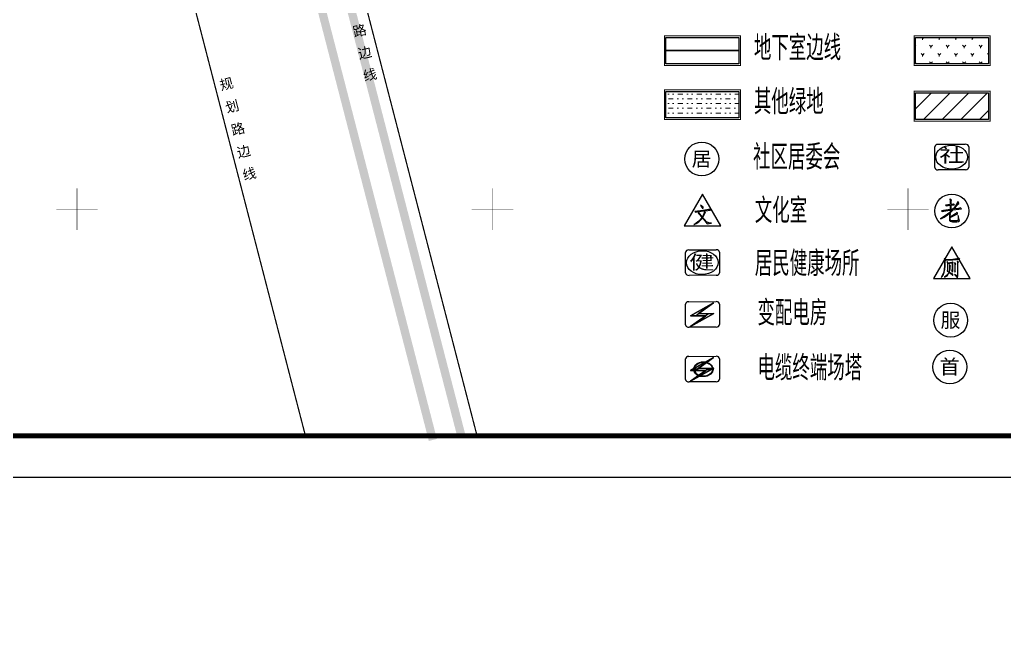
# Model space of a CAD drawing. Extents: x -83084 to 31773731, y -158416 to 241421036.
# Drawn here: x 32143.1 to 32261.6, y 240999.9 to 241072.8 of the extents above; entities that cross this region are included whole.
import ezdxf
from ezdxf.enums import TextEntityAlignment as Align
from ezdxf.xclip import XClip

# ---------------------------------------------------------------- set-up
doc = ezdxf.new("R2010")
doc.units = 0
doc.header["$LTSCALE"] = 1000
doc.header["$MEASUREMENT"] = 0
doc.header["$XCLIPFRAME"] = 0
for name, pattern in [('10010', [0]), ('721120', [0]), ('DASH', [0.35, 0.25, -0.1])]:
    doc.linetypes.add(name, pattern=pattern)
for name, color, linetype, lineweight in [('110KV电缆', 6, 'DASH', 0), ('A-ANNO-TABS-TEXT', 7, 'Continuous', 15), ('G-ENVT-GREN-FACI', 71, 'Continuous', 9)]:
    doc.layers.add(name, color=color, linetype=linetype, lineweight=lineweight)
for name, color, linetype in [('G-UNDR-BORD', 5, 'DASH'), ('LANDSCAPE', 123, 'Continuous'), ('PUB_HATCH', 8, 'Continuous'), ('TITLIN1', 7, 'Continuous'), ('文字', 7, 'Continuous'), ('综合技术经济指标表', 7, 'Continuous'), ('规划道路边线', 165, 'Continuous'), ('设施点', 7, 'Continuous')]:
    doc.layers.add(name, color=color, linetype=linetype)
doc.layers.add('地形', color=7, linetype='Continuous', true_color=0x323232)
doc.styles.add('-黑体', font='simhei.ttf', dxfattribs={"width": 0.7})
doc.styles.add('DIM_3-1', font='tssdeng.shx', dxfattribs={"width": 0.7, "height": 3, "bigfont": 'hztxt.shx'})
doc.styles.add('HT', font='simhei.ttf')
doc.styles.add('JMHT', font='')
doc.styles.get('JMHT').set_extended_font_data('方正细等线简体')

# ---------------------------------------------------------------- blocks, each defined once
blk = doc.blocks.new('A$C50422B30')
at = {"color": 7}
for p, q in [((1.86, 2.8), (1.28, 2.73)), ((1.28, 2.73), (1.37, 2.64)), ((1.37, 2.64), (1.86, 2.73)), ((1.83, 3.47), (1.8, 3.47)), ((1.8, 3.47), (1.83, 3.26)), ((1.89, 3.41), (1.83, 3.47)), ((1.83, 3.26), (1.86, 3.16)), ((1.86, 3.16), (1.86, 3.16)), ((1.86, 3.16), (1.86, 2.8)), ((1.86, 2.73), (1.86, 2.28)), ((2.01, 3.32), (1.89, 3.41)), ((1.95, 3.16), (2.01, 3.32)), ((1.95, 2.8), (1.95, 3.16)), ((2.07, 2.83), (1.95, 2.8)), ((1.95, 2.73), (2.38, 2.77)), ((1.95, 2.7), (1.95, 2.73)), ((1.95, 2.25), (1.95, 2.7)), ((2.23, 2.86), (2.07, 2.83)), ((2.38, 2.77), (2.23, 2.86)), ((2.44, 2.58), (2.23, 2.34)), ((2.29, 2.28), (2.44, 2.43)), ((2.75, 3.04), (2.44, 2.58)), ((2.44, 2.43), (2.75, 2.83)), ((2.78, 3.19), (2.75, 3.04)), ((2.75, 2.83), (2.9, 2.95)), ((2.9, 2.98), (2.78, 3.19)), ((3.08, 2.4), (2.87, 2.34)), ((2.9, 2.95), (2.9, 2.98)), ((3.21, 2.28), (3.08, 2.4)), ((0.94, 1.27), (0.67, 1.11)), ((1.03, 2.09), (0.79, 2.06)), ((0.79, 2.06), (0.88, 1.97)), ((0.82, 1.14), (1.13, 1.3)), ((0.88, 1.97), (1.09, 2.03)), ((1.37, 1.54), (0.94, 1.27)), ((2.14, 2.25), (1.03, 2.09)), ((1.09, 2.03), (2.07, 2.18)), ((1.13, 1.3), (1.52, 1.57)), ((1.68, 1.79), (1.37, 1.54)), ((1.52, 1.57), (1.74, 1.72)), ((2.07, 2.18), (1.68, 1.79)), ((1.74, 1.72), (1.77, 1.6)), ((1.77, 1.6), (1.77, 1.14)), ((1.8, 1.79), (2.2, 2.18)), ((1.89, 1.69), (1.8, 1.79)), ((2.5, 1.69), (1.83, 1.3)), ((1.83, 1.6), (1.89, 1.66)), ((1.83, 1.3), (1.83, 1.6)), ((1.83, 1.27), (2.56, 1.6)), ((1.83, 0.96), (1.83, 1.27)), ((1.86, 2.28), (1.86, 2.25)), ((1.86, 2.25), (1.95, 2.25)), ((1.89, 1.66), (1.89, 1.69)), ((2.23, 2.34), (2.14, 2.25)), ((2.2, 2.18), (3.21, 2.28)), ((2.87, 2.34), (2.29, 2.28)), ((2.62, 1.79), (2.5, 1.69)), ((2.56, 1.6), (2.68, 1.64)), ((2.68, 1.88), (2.62, 1.79)), ((2.62, 1.79), (2.62, 1.79)), ((2.72, 1.69), (2.68, 1.88)), ((2.68, 1.64), (2.72, 1.69)), ((2.96, 0.84), (2.81, 1.48)), ((2.81, 1.48), (2.81, 1.11)), ((0.67, 1.11), (0.82, 1.14)), ((1.77, 1.14), (1.77, 0.9)), ((1.77, 0.9), (1.86, 0.81)), ((1.92, 0.87), (1.83, 0.96)), ((1.86, 0.81), (2.14, 0.75)), ((2.26, 0.84), (1.92, 0.87)), ((2.14, 0.75), (2.6, 0.75)), ((2.65, 0.84), (2.26, 0.84)), ((2.6, 0.75), (2.65, 0.75)), ((2.78, 0.9), (2.65, 0.84)), ((2.65, 0.75), (2.87, 0.78)), ((2.81, 1.11), (2.78, 0.9)), ((2.87, 0.78), (2.96, 0.84))]:
    blk.add_line(p, q, dxfattribs=at)
blk.add_circle((2.04, 2.04), 2.04)
blk = doc.blocks.new('A$C57C52FCF')
at = {"color": 7}
for p, q in [((1.49, 2.78), (1.49, 2.67)), ((1.61, 2.58), (1.49, 2.78)), ((3.31, 2.7), (3.19, 2.67)), ((3.46, 2.72), (3.31, 2.7)), ((3.61, 2.64), (3.46, 2.72)), ((1.52, 1.71), (1.46, 1.26)), ((1.49, 2.67), (1.52, 2.49)), ((1.52, 2.49), (1.52, 2.04)), ((1.52, 2.04), (1.52, 1.71)), ((1.55, 1.26), (1.61, 1.71)), ((2.63, 2.61), (1.61, 2.55)), ((1.61, 2.55), (1.61, 2.58)), ((1.61, 2.16), (1.61, 2.55)), ((1.61, 2.55), (1.67, 2.49)), ((1.61, 1.71), (1.61, 2.16)), ((1.61, 1.71), (1.61, 1.71)), ((1.67, 2.49), (2.63, 2.55)), ((1.88, 2.31), (1.88, 2.31)), ((1.97, 2.16), (1.88, 2.31)), ((1.88, 2.31), (1.88, 2.19)), ((1.88, 2.19), (1.91, 2.1)), ((1.91, 2.1), (1.91, 1.65)), ((1.91, 1.65), (1.91, 1.2)), ((2.51, 2.19), (1.97, 2.1)), ((1.97, 2.1), (1.97, 2.16)), ((1.97, 2.04), (2.53, 2.13)), ((1.97, 1.08), (1.97, 2.04)), ((2.15, 1.92), (2.18, 1.83)), ((2.33, 1.74), (2.15, 1.92)), ((2.18, 1.83), (2.18, 1.38)), ((2.18, 1.38), (2.18, 1.29)), ((2.27, 1.65), (2.33, 1.74)), ((2.27, 1.29), (2.27, 1.65)), ((2.59, 2.28), (2.51, 2.19)), ((2.53, 2.13), (2.53, 1.68)), ((2.53, 1.68), (2.53, 1.23)), ((2.71, 2.19), (2.59, 2.28)), ((3.19, 2.67), (2.63, 2.61)), ((2.63, 2.55), (3.61, 2.64)), ((2.63, 2.1), (2.71, 2.19)), ((2.63, 1.08), (2.63, 2.1)), ((2.89, 2.16), (2.89, 2.16)), ((3.04, 2.01), (2.89, 2.16)), ((2.89, 2.16), (2.92, 1.86)), ((2.92, 1.86), (2.92, 1.41)), ((2.92, 1.41), (2.92, 1.11)), ((2.98, 1.86), (3.04, 2.01)), ((2.98, 0.87), (2.98, 1.86)), ((3.19, 2.67), (3.19, 2.67)), ((3.22, 2.43), (3.28, 2.13)), ((3.4, 2.25), (3.22, 2.43)), ((3.28, 2.13), (3.28, 0.36)), ((3.34, 2.13), (3.4, 2.25)), ((3.34, 0.36), (3.34, 2.13)), ((1.25, 0.48), (1.04, 0.15)), ((1.04, 0.15), (1.07, 0.15)), ((1.07, 0.15), (1.13, 0.21)), ((1.13, 0.21), (1.31, 0.48)), ((1.4, 0.87), (1.25, 0.48)), ((1.31, 0.48), (1.46, 0.87)), ((1.46, 1.26), (1.4, 0.87)), ((1.46, 0.87), (1.55, 1.26)), ((1.7, 0.33), (1.52, 0.18)), ((1.52, 0.18), (1.61, 0.21)), ((1.61, 0.21), (1.85, 0.39)), ((1.94, 0.57), (1.7, 0.33)), ((1.7, 0.33), (1.7, 0.33)), ((1.91, 1.2), (1.85, 1.05)), ((1.85, 1.05), (1.94, 0.9)), ((1.85, 0.39), (2.18, 0.9)), ((1.94, 0.9), (1.97, 1.08)), ((2.12, 0.9), (1.94, 0.57)), ((2.18, 1.29), (2.12, 0.9)), ((2.18, 0.9), (2.27, 1.29)), ((2.21, 0.84), (2.18, 0.81)), ((2.18, 0.81), (2.41, 0.63)), ((2.63, 0.6), (2.21, 0.84)), ((2.41, 0.63), (2.63, 0.42)), ((2.53, 1.23), (2.47, 1.08)), ((2.47, 1.08), (2.59, 0.87)), ((2.59, 0.87), (2.63, 1.08)), ((2.63, 0.42), (2.62, 0.42)), ((2.63, 0.42), (2.63, 0.6)), ((2.86, 0.57), (3.28, 0.09)), ((2.89, 0.57), (2.86, 0.57)), ((2.92, 1.11), (2.89, 1.02)), ((2.89, 1.02), (2.98, 0.87)), ((2.89, 0.57), (2.89, 0.57)), ((3.25, 0.33), (2.89, 0.57)), ((3.28, 0.36), (3.25, 0.33)), ((3.28, 0.09), (3.34, 0.36))]:
    blk.add_line(p, q, dxfattribs=at)
blk.add_lwpolyline([(0, 0), (4.99, 0), (2.5, 4.33)], close=True)
blk = doc.blocks.new('A$C47007E42')
at = {"color": 7}
for p, q in [((1.96, 2.46), (1.96, 2.46)), ((1.98, 2.46), (1.96, 2.46)), ((1.96, 2.46), (2.09, 2.27)), ((2.3, 2.22), (1.98, 2.46)), ((2.27, 1.82), (1.3, 1.72)), ((1.3, 1.72), (1.38, 1.64)), ((1.38, 1.64), (2.27, 1.77)), ((1.69, 1.51), (1.8, 1.4)), ((1.85, 1.51), (1.69, 1.51)), ((1.8, 1.4), (2.14, 1.01)), ((1.88, 1.43), (1.85, 1.51)), ((2.17, 1.06), (1.88, 1.43)), ((2.09, 2.27), (2.25, 2.01)), ((2.27, 1.22), (2.17, 1.06)), ((2.25, 2.01), (2.3, 2.22)), ((2.93, 1.93), (2.27, 1.82)), ((2.27, 1.77), (2.46, 1.8)), ((2.27, 1.06), (2.56, 1.66)), ((2.41, 1.53), (2.27, 1.22)), ((2.46, 1.8), (2.41, 1.53)), ((2.51, 1.8), (3.17, 1.88)), ((2.56, 1.66), (2.51, 1.8)), ((3.07, 1.95), (2.93, 1.93)), ((3.17, 1.88), (3.07, 1.95)), ((1.43, 0.29), (1.17, 0.14)), ((1.17, 0.14), (1.22, 0.14)), ((1.22, 0.14), (1.46, 0.27)), ((1.75, 0.53), (1.43, 0.29)), ((1.46, 0.27), (1.77, 0.48)), ((2.06, 0.87), (1.75, 0.53)), ((1.77, 0.48), (2.12, 0.82)), ((2.14, 1.01), (2.06, 0.87)), ((2.12, 0.82), (2.11, 0.82)), ((2.12, 0.82), (2.19, 0.93)), ((2.19, 0.93), (2.78, 0.24)), ((2.22, 0.98), (2.27, 1.06)), ((2.43, 0.74), (2.22, 0.98)), ((2.7, 0.48), (2.43, 0.74)), ((2.96, 0.35), (2.7, 0.48)), ((2.78, 0.24), (3.28, 0.29)), ((3.17, 0.32), (2.96, 0.35)), ((3.28, 0.29), (3.17, 0.32))]:
    blk.add_line(p, q, dxfattribs=at)
blk.add_lwpolyline([(0, 0), (4.4, 0), (2.2, 3.81)], close=True)
blk = doc.blocks.new('2018101318123984')
at = {"layer": '文字'}
blk.add_circle((0, 0), 3.5, dxfattribs=at)
at = {"layer": '文字', "style": '-黑体'}
blk.add_attdef('厕', (-2.09, -1.47), '', height=3, dxfattribs=at)
blk = doc.blocks.new('A$C337909D4')
for p, q in [((0, 0.58), (0, 5.21)), ((0.77, 5.79), (6.91, 5.79)), ((7.68, 5.21), (7.68, 0.58)), ((6.91, 0), (0.77, 0))]:
    blk.add_line(p, q)
for centre, major_axis, start_param, end_param in [((0.77, 5.21), (-0.768, 0), -1.570796, 0), ((3.78, 2.88), (3.58, 0), 3.141593, 9.424778), ((6.91, 5.21), (0.768, 0), 0, 1.570796), ((0.77, 0.58), (-0.768, 0), 0, 1.570796), ((6.91, 0.58), (0.768, 0), 4.712389, 6.283185)]:
    blk.add_ellipse(centre, major_axis=major_axis, ratio=0.754603, start_param=start_param, end_param=end_param)
at = {"style": 'HT', "width": 1.3252}
blk.add_text('健', height=3.15, dxfattribs=at).set_placement((0.84, 1.38))
blk = doc.blocks.new('A$C5D7C777B')
for p, q in [((0.01, 0.31), (0, 2.77)), ((0.41, 3.08), (3.67, 3.1)), ((4.08, 2.79), (4.1, 0.33)), ((3.69, 0.02), (0.42, 0))]:
    blk.add_line(p, q)
for centre, major_axis, start_param, end_param in [((0.41, 2.77), (-0.408, -0.002), -1.570796, 0), ((2.02, 1.54), (1.91, 0.01), 3.141593, 9.424778), ((3.67, 2.79), (0.408, 0.002), 0, 1.570796), ((0.42, 0.31), (-0.408, -0.002), 0, 1.570796), ((3.69, 0.33), (0.408, 0.002), 4.712389, 6.283185)]:
    blk.add_ellipse(centre, major_axis=major_axis, ratio=0.754603, start_param=start_param, end_param=end_param)
at = {"style": 'HT', "width": 1.3252}
blk.add_text('社', height=1.68, rotation=0.3338, dxfattribs=at).set_placement((0.55, 0.93))
blk = doc.blocks.new('*U43')
at = {"layer": '设施点', "linetype": 'Continuous'}
for p, q in [((-4.99, 0.65), (-5.12, 0.56)), ((-5.12, 0.56), (-5.08, 0.65)), ((-5.06, 0.73), (-5.08, 0.65)), ((-4.52, 2.37), (-5.06, 0.73)), ((-4.88, 0.73), (-4.99, 0.65)), ((-4.29, 2.37), (-4.88, 0.73)), ((-4.5, 2.42), (-4.52, 2.37)), ((-4.46, 2.56), (-4.5, 2.42)), ((-4.45, 2.58), (-4.46, 2.56)), ((-3.38, 3.77), (-4.45, 2.58)), ((-4.27, 2.42), (-4.29, 2.37)), ((-4.22, 2.56), (-4.27, 2.42)), ((-4.2, 2.58), (-4.22, 2.56)), ((-3.11, 3.77), (-4.2, 2.58)), ((-3.28, 3.88), (-3.38, 3.77)), ((-3.18, 3.99), (-3.28, 3.88)), ((-3.02, 4.16), (-3.18, 3.99)), ((-3.01, 3.88), (-3.11, 3.77)), ((-1.9, 4.66), (-3.02, 4.16)), ((-2.9, 3.99), (-3.01, 3.88)), ((-2.53, 4.16), (-2.9, 3.99)), ((-1.43, 4.66), (-2.53, 4.16)), ((-1.58, 4.81), (-1.9, 4.66)), ((-1.54, 4.83), (-1.58, 4.81)), ((-1.45, 4.87), (-1.54, 4.83)), ((-1.08, 5.03), (-1.45, 4.87)), ((-1.13, 4.81), (-1.43, 4.66)), ((-0.5, 4.83), (-1.13, 4.81)), ((1.05, 5.04), (-1.08, 5.03)), ((0.82, 4.87), (-0.5, 4.83)), ((1.05, 5.03), (0.82, 4.87)), ((1.05, 5.03), (1.05, 5.04)), ((1.77, 4.81), (1.61, 4.66)), ((1.61, 4.66), (2.49, 4.16)), ((1.79, 4.83), (1.77, 4.81)), ((1.82, 4.81), (1.79, 4.83)), ((1.82, 4.81), (2.06, 4.66)), ((2.06, 4.66), (2.9, 4.16)), ((2.49, 4.16), (2.79, 3.99)), ((2.79, 3.99), (3, 3.88)), ((2.9, 4.16), (3.19, 3.99)), ((3, 3.88), (3.19, 3.77)), ((3.19, 3.99), (3.38, 3.88)), ((3.19, 3.77), (4.16, 2.58)), ((3.38, 3.88), (3.47, 3.77)), ((3.47, 3.77), (4.41, 2.58)), ((4.16, 2.58), (4.17, 2.56)), ((4.17, 2.56), (4.29, 2.42)), ((4.29, 2.42), (4.33, 2.37)), ((4.33, 2.37), (4.87, 0.73)), ((4.41, 2.58), (4.43, 2.56)), ((4.43, 2.56), (4.54, 2.42)), ((4.54, 2.42), (4.56, 2.37)), ((4.56, 2.37), (5.08, 0.73)), ((4.94, 0), (4.79, -0.75)), ((4.87, 0.73), (4.89, 0.65)), ((4.89, 0.65), (5.1, 0.65)), ((5.13, 0.4), (4.93, 0.25)), ((4.93, 0.25), (4.93, 0.2)), ((4.93, 0.2), (4.93, 0.13)), ((4.93, 0.13), (4.94, 0)), ((5.15, 0), (5, -0.75)), ((5.08, 0.73), (5.1, 0.65)), ((5.14, 0.25), (5.13, 0.4)), ((5.14, 0.25), (5.14, 0.2)), ((5.14, 0.2), (5.14, 0.13)), ((5.14, 0.13), (5.15, 0)), ((-5.09, -0.75), (-4.88, -0.75)), ((-5.09, -0.75), (-4.66, -1.86)), ((-4.88, -0.75), (-4.44, -1.86)), ((-4.66, -1.86), (-4.62, -1.97)), ((-4.62, -1.97), (-4.32, -2.77)), ((-4.44, -1.86), (-4.4, -1.97)), ((-4.4, -1.97), (-4.09, -2.77)), ((-4.32, -2.77), (-4.29, -2.85)), ((-4.29, -2.85), (-3.65, -3.45)), ((-4.09, -2.77), (-4, -2.85)), ((-4, -2.85), (-3.36, -3.45)), ((-3.65, -3.45), (-3.46, -3.64)), ((-3.46, -3.64), (-2.82, -4.25)), ((-3.36, -3.45), (-3.16, -3.64)), ((-3.16, -3.64), (-2.5, -4.25)), ((-2.66, -4.4), (-2.82, -4.25)), ((-2.5, -4.25), (-2.66, -4.4)), ((-1.77, -4.61), (-1.97, -4.75)), ((-1.97, -4.75), (-1.97, -4.75)), ((-1.97, -4.75), (-1.06, -4.93)), ((-0.93, -4.75), (-1.77, -4.61)), ((0, -5.15), (-1.06, -4.93)), ((-0.93, -4.75), (-0.93, -4.75)), ((-0.93, -4.75), (0.1, -4.93)), ((1.06, -4.93), (0, -5.15)), ((0.93, -4.75), (0.1, -4.93)), ((1.6, -4.61), (0.93, -4.75)), ((0.93, -4.75), (0.93, -4.75)), ((1.97, -4.75), (1.06, -4.93)), ((1.96, -4.53), (1.6, -4.61)), ((2.14, -4.4), (1.96, -4.53)), ((2.19, -4.61), (1.97, -4.75)), ((1.97, -4.75), (1.97, -4.75)), ((2.36, -4.25), (2.14, -4.4)), ((2.31, -4.53), (2.19, -4.61)), ((2.49, -4.4), (2.31, -4.53)), ((3.26, -3.64), (2.36, -4.25)), ((2.72, -4.25), (2.49, -4.4)), ((3.64, -3.64), (2.72, -4.25)), ((3.53, -3.45), (3.26, -3.64)), ((3.92, -2.85), (3.53, -3.45)), ((3.76, -3.45), (3.64, -3.64)), ((4.17, -2.85), (3.76, -3.45)), ((3.98, -2.77), (3.92, -2.85)), ((4.5, -1.97), (3.98, -2.77)), ((4.22, -2.77), (4.17, -2.85)), ((4.75, -1.97), (4.22, -2.77)), ((4.57, -1.86), (4.5, -1.97)), ((4.79, -0.75), (4.57, -1.86)), ((4.77, -1.86), (4.75, -1.97)), ((5, -0.75), (4.77, -1.86))]:
    blk.add_line(p, q, dxfattribs=at)
at = {"layer": '设施点', "linetype": 'Continuous', "extrusion": (0, 0, -1)}
for points in [[(5.08, 0.65), (4.99, 0.65), (5.12, 0.56)], [(5.06, 0.73), (4.88, 0.73), (4.99, 0.65)], [(4.52, 2.37), (4.29, 2.37), (4.88, 0.73)], [(4.5, 2.42), (4.27, 2.42), (4.29, 2.37)], [(4.46, 2.56), (4.22, 2.56), (4.27, 2.42)], [(4.45, 2.58), (4.2, 2.58), (4.22, 2.56)], [(3.38, 3.77), (3.11, 3.77), (4.2, 2.58)], [(3.28, 3.88), (3.01, 3.88), (3.11, 3.77)], [(3.18, 3.99), (2.9, 3.99), (3.01, 3.88)], [(3.02, 4.16), (2.53, 4.16), (2.9, 3.99)], [(1.9, 4.66), (1.43, 4.66), (2.53, 4.16)], [(1.58, 4.81), (1.13, 4.81), (1.43, 4.66)], [(1.54, 4.83), (0.5, 4.83), (1.13, 4.81)], [(1.45, 4.87), (-0.82, 4.87), (0.5, 4.83)], [(1.08, 5.03), (-1.05, 5.03), (-0.82, 4.87)], [(-1.61, 4.66), (-2.06, 4.66), (-2.9, 4.16)], [(-1.77, 4.81), (-1.82, 4.81), (-2.06, 4.66)], [(-2.49, 4.16), (-2.9, 4.16), (-3.19, 3.99)], [(-2.79, 3.99), (-3.19, 3.99), (-3.38, 3.88)], [(-3, 3.88), (-3.38, 3.88), (-3.47, 3.77)], [(-3.19, 3.77), (-3.47, 3.77), (-4.41, 2.58)], [(-4.16, 2.58), (-4.41, 2.58), (-4.43, 2.56)], [(-4.17, 2.56), (-4.43, 2.56), (-4.54, 2.42)], [(-4.29, 2.42), (-4.54, 2.42), (-4.56, 2.37)], [(-4.33, 2.37), (-4.56, 2.37), (-5.08, 0.73)], [(-4.87, 0.73), (-5.08, 0.73), (-5.1, 0.65)], [(-4.93, 0.25), (-5.14, 0.25), (-5.14, 0.2)], [(-4.93, 0.2), (-5.14, 0.2), (-5.14, 0.13)], [(-4.93, 0.13), (-5.14, 0.13), (-5.15, 0)], [(-4.94, 0), (-5.15, 0), (-5, -0.75)], [(5.09, -0.75), (4.88, -0.75), (4.44, -1.86)], [(4.66, -1.86), (4.44, -1.86), (4.4, -1.97)], [(4.62, -1.97), (4.4, -1.97), (4.09, -2.77)], [(4.32, -2.77), (4.09, -2.77), (4, -2.85)], [(4.29, -2.85), (4, -2.85), (3.36, -3.45)], [(3.65, -3.45), (3.36, -3.45), (3.16, -3.64)], [(3.46, -3.64), (3.16, -3.64), (2.5, -4.25)], [(2.82, -4.25), (2.5, -4.25), (2.66, -4.4)], [(1.97, -4.75), (0.93, -4.75), (0.93, -4.75)], [(1.97, -4.75), (0.93, -4.75), (-0.1, -4.93)], [(1.06, -4.93), (-1.06, -4.93), (0, -5.15)], [(-0.93, -4.75), (-1.97, -4.75), (-1.97, -4.75)], [(-0.93, -4.75), (-1.97, -4.75), (-1.06, -4.93)], [(-1.6, -4.61), (-2.19, -4.61), (-1.97, -4.75)], [(-1.96, -4.53), (-2.31, -4.53), (-2.19, -4.61)], [(-2.14, -4.4), (-2.49, -4.4), (-2.31, -4.53)], [(-2.36, -4.25), (-2.72, -4.25), (-2.49, -4.4)], [(-3.26, -3.64), (-3.64, -3.64), (-2.72, -4.25)], [(-3.53, -3.45), (-3.76, -3.45), (-3.64, -3.64)], [(-3.92, -2.85), (-4.17, -2.85), (-3.76, -3.45)], [(-3.98, -2.77), (-4.22, -2.77), (-4.17, -2.85)], [(-4.5, -1.97), (-4.75, -1.97), (-4.22, -2.77)], [(-4.57, -1.86), (-4.77, -1.86), (-4.75, -1.97)], [(-4.79, -0.75), (-5, -0.75), (-4.77, -1.86)]]:
    blk.add_solid(points, dxfattribs=at)
at = {"layer": '设施点', "linetype": 'Continuous'}
for points in [[(-5.06, 0.73), (-5.08, 0.65), (-4.99, 0.65)], [(-4.52, 2.37), (-5.06, 0.73), (-4.88, 0.73)], [(-4.5, 2.42), (-4.52, 2.37), (-4.29, 2.37)], [(-4.46, 2.56), (-4.5, 2.42), (-4.27, 2.42)], [(-4.45, 2.58), (-4.46, 2.56), (-4.22, 2.56)], [(-3.38, 3.77), (-4.45, 2.58), (-4.2, 2.58)], [(-3.28, 3.88), (-3.38, 3.77), (-3.11, 3.77)], [(-3.18, 3.99), (-3.28, 3.88), (-3.01, 3.88)], [(-3.02, 4.16), (-3.18, 3.99), (-2.9, 3.99)], [(-1.9, 4.66), (-3.02, 4.16), (-2.53, 4.16)], [(-1.58, 4.81), (-1.9, 4.66), (-1.43, 4.66)], [(-1.54, 4.83), (-1.58, 4.81), (-1.13, 4.81)], [(-1.45, 4.87), (-1.54, 4.83), (-0.5, 4.83)], [(-1.08, 5.03), (-1.45, 4.87), (0.82, 4.87)], [(1.05, 5.04), (-1.08, 5.03), (1.05, 5.03)], [(1.77, 4.81), (1.61, 4.66), (2.06, 4.66)], [(1.61, 4.66), (2.49, 4.16), (2.9, 4.16)], [(1.79, 4.83), (1.77, 4.81), (1.82, 4.81)], [(2.49, 4.16), (2.79, 3.99), (3.19, 3.99)], [(2.79, 3.99), (3, 3.88), (3.38, 3.88)], [(3, 3.88), (3.19, 3.77), (3.47, 3.77)], [(3.19, 3.77), (4.16, 2.58), (4.41, 2.58)], [(4.16, 2.58), (4.17, 2.56), (4.43, 2.56)], [(4.17, 2.56), (4.29, 2.42), (4.54, 2.42)], [(4.29, 2.42), (4.33, 2.37), (4.56, 2.37)], [(4.33, 2.37), (4.87, 0.73), (5.08, 0.73)], [(4.94, 0), (4.79, -0.75), (5, -0.75)], [(4.87, 0.73), (4.89, 0.65), (5.1, 0.65)], [(4.89, 0.65), (4.89, 0.65), (5.1, 0.65)], [(5.13, 0.4), (4.93, 0.25), (5.14, 0.25)], [(4.93, 0.25), (4.93, 0.2), (5.14, 0.2)], [(4.93, 0.2), (4.93, 0.13), (5.14, 0.13)], [(4.93, 0.13), (4.94, 0), (5.15, 0)], [(-5.09, -0.75), (-5.09, -0.75), (-4.88, -0.75)], [(-5.09, -0.75), (-4.66, -1.86), (-4.44, -1.86)], [(-4.66, -1.86), (-4.62, -1.97), (-4.4, -1.97)], [(-4.62, -1.97), (-4.32, -2.77), (-4.09, -2.77)], [(-4.32, -2.77), (-4.29, -2.85), (-4, -2.85)], [(-4.29, -2.85), (-3.65, -3.45), (-3.36, -3.45)], [(-3.65, -3.45), (-3.46, -3.64), (-3.16, -3.64)], [(-3.46, -3.64), (-2.82, -4.25), (-2.5, -4.25)], [(-1.77, -4.61), (-1.97, -4.75), (-0.93, -4.75)], [(-1.97, -4.75), (-1.97, -4.75), (-0.93, -4.75)], [(-1.97, -4.75), (-1.06, -4.93), (0.1, -4.93)], [(0.93, -4.75), (0.1, -4.93), (1.06, -4.93)], [(1.6, -4.61), (0.93, -4.75), (1.97, -4.75)], [(0.93, -4.75), (0.93, -4.75), (1.97, -4.75)], [(1.96, -4.53), (1.6, -4.61), (2.19, -4.61)], [(2.14, -4.4), (1.96, -4.53), (2.31, -4.53)], [(2.36, -4.25), (2.14, -4.4), (2.49, -4.4)], [(3.26, -3.64), (2.36, -4.25), (2.72, -4.25)], [(3.53, -3.45), (3.26, -3.64), (3.64, -3.64)], [(3.92, -2.85), (3.53, -3.45), (3.76, -3.45)], [(3.98, -2.77), (3.92, -2.85), (4.17, -2.85)], [(4.5, -1.97), (3.98, -2.77), (4.22, -2.77)], [(4.57, -1.86), (4.5, -1.97), (4.75, -1.97)], [(4.79, -0.75), (4.57, -1.86), (4.77, -1.86)]]:
    blk.add_solid(points, dxfattribs=at)
blk = doc.blocks.new('*U44')
at = {"layer": '设施点', "linetype": 'Continuous'}
for p, q in [((5.48, 8.25), (-4.99, 0.65)), ((-2.71, 0.65), (5.48, 8.25)), ((-4.99, 0.65), (-6.91, -0.75)), ((-2.71, 0.65), (-4.22, -0.75)), ((2.79, 0.65), (1.28, -0.75)), ((2.79, 0.65), (5.48, 0.65)), ((5.48, 0.65), (3.55, -0.75)), ((-6.91, -0.75), (-4.22, -0.75)), ((3.55, -0.75), (-6.91, -8.35)), ((-6.91, -8.35), (1.28, -0.75))]:
    blk.add_line(p, q, dxfattribs=at)
for points in [[(5.48, 8.25), (-4.99, 0.65), (-2.71, 0.65)], [(-4.99, 0.65), (-6.91, -0.75), (-4.22, -0.75)], [(2.79, 0.65), (1.28, -0.75), (3.55, -0.75)], [(2.79, 0.65), (2.79, 0.65), (5.48, 0.65)], [(-6.91, -0.75), (-6.91, -0.75), (-4.22, -0.75)]]:
    blk.add_solid(points, dxfattribs=at)
at = {"layer": '设施点', "linetype": 'Continuous', "extrusion": (0, 0, -1)}
for points in [[(4.99, 0.65), (2.71, 0.65), (4.22, -0.75)], [(-2.79, 0.65), (-5.48, 0.65), (-3.55, -0.75)], [(-1.28, -0.75), (-3.55, -0.75), (6.91, -8.35)]]:
    blk.add_solid(points, dxfattribs=at)
blk = doc.blocks.new('365')
at = {"layer": '设施点'}
for p, q in [((461016.122, 2582241.368), (461017.657, 2582241.368)), ((461015.93, 2582240.068), (461015.93, 2582241.224)), ((461017.519, 2582241.297), (461016.198, 2582240.575)), ((461016.198, 2582240.575), (461017.519, 2582241.297)), ((461016.484, 2582240.575), (461017.519, 2582241.297)), ((461017.519, 2582241.297), (461016.645, 2582240.687)), ((461017.849, 2582241.224), (461017.849, 2582240.068)), ((461017.232, 2582240.687), (461016.198, 2582239.965)), ((461016.198, 2582239.965), (461017.519, 2582240.687)), ((461017.519, 2582240.687), (461016.198, 2582239.965)), ((461016.198, 2582240.575), (461017.071, 2582240.575)), ((461016.198, 2582240.575), (461017.071, 2582240.575)), ((461017.071, 2582240.575), (461016.198, 2582240.575)), ((461016.198, 2582239.965), (461017.071, 2582240.575)), ((461016.484, 2582240.575), (461017.071, 2582240.575)), ((461016.645, 2582240.687), (461017.519, 2582240.687)), ((461017.519, 2582240.687), (461016.645, 2582240.687)), ((461016.645, 2582240.687), (461017.519, 2582240.687)), ((461017.657, 2582239.924), (461016.122, 2582239.924)), ((461017.661, 2582239.924), (461016.125, 2582239.924))]:
    blk.add_line(p, q, dxfattribs=at)
for centre, major_axis, start_param, end_param in [((461016.122, 2582241.224), (-0.192, 0), 4.712389, 6.283185), ((461017.657, 2582241.224), (-0.192, 0), 3.141593, 4.712389), ((461016.935, 2582240.635), (-0.549, 0), 3.141593, 9.424778), ((461016.935, 2582240.635), (0.526, 0), 0, 6.283185), ((461016.122, 2582240.068), (-0.192, 0), 0, 1.570796), ((461017.657, 2582240.068), (-0.192, 0), 1.570796, 3.141593)]:
    blk.add_ellipse(centre, major_axis=major_axis, ratio=0.752749, start_param=start_param, end_param=end_param, dxfattribs=at)
at = {"layer": '设施点', "linetype": 'Continuous', "xscale": 0.1066460691245213, "yscale": 0.08027770747044048, "zscale": 0.1066460691245213, "rotation": 359.9999999381657}
for name in ['*U44', '*U43']:
    blk.add_blockref(name, (461016.935, 2582240.635), dxfattribs=at)
blk = doc.blocks.new('3323')
at = {"layer": '设施点'}
for p, q in [((461016.122, 2582241.368), (461017.657, 2582241.368)), ((461015.93, 2582240.068), (461015.93, 2582241.224)), ((461017.519, 2582241.297), (461016.198, 2582240.575)), ((461016.198, 2582240.575), (461017.519, 2582241.297)), ((461016.484, 2582240.575), (461017.519, 2582241.297)), ((461017.519, 2582241.297), (461016.645, 2582240.687)), ((461017.849, 2582241.224), (461017.849, 2582240.068)), ((461017.232, 2582240.687), (461016.198, 2582239.965)), ((461016.198, 2582239.965), (461017.519, 2582240.687)), ((461017.519, 2582240.687), (461016.198, 2582239.965)), ((461016.198, 2582240.575), (461017.071, 2582240.575)), ((461016.198, 2582240.575), (461017.071, 2582240.575)), ((461017.071, 2582240.575), (461016.198, 2582240.575)), ((461016.198, 2582239.965), (461017.071, 2582240.575)), ((461016.484, 2582240.575), (461017.071, 2582240.575)), ((461016.645, 2582240.687), (461017.519, 2582240.687)), ((461017.519, 2582240.687), (461016.645, 2582240.687)), ((461016.645, 2582240.687), (461017.519, 2582240.687)), ((461017.657, 2582239.924), (461016.122, 2582239.924)), ((461017.661, 2582239.924), (461016.125, 2582239.924))]:
    blk.add_line(p, q, dxfattribs=at)
for centre, start_param, end_param in [((461016.122, 2582241.224), 4.712389, 6.283185), ((461017.657, 2582241.224), 3.141593, 4.712389), ((461016.122, 2582240.068), 0, 1.570796), ((461017.657, 2582240.068), 1.570796, 3.141593)]:
    blk.add_ellipse(centre, major_axis=(-0.192, 0), ratio=0.752749, start_param=start_param, end_param=end_param, dxfattribs=at)
blk = doc.blocks.new('ysdx12')
at = {"layer": '地形', "linetype": '721120', "lineweight": -3, "ltscale": 0.5, "const_width": 0.15}
for points in [[(179.96, -116.23), (179.88, -115.99), (179.8, -115.68), (163.37, -52.13), (148.01, 7.28)], [(128.65, 2.27), (159.29, -116.23)]]:
    blk.add_lwpolyline(points, dxfattribs=at)
at = {"layer": '地形', "linetype": '10010', "lineweight": -3, "ltscale": 0.5, "const_width": 0.06}
for points in [[(125.93, -68.73), (125.93, -63.73)], [(175.93, -68.73), (175.93, -63.73)], [(225.93, -68.73), (225.93, -63.73)], [(123.43, -66.23), (128.43, -66.23)], [(173.43, -66.23), (178.43, -66.23)], [(223.43, -66.23), (228.43, -66.23)]]:
    blk.add_lwpolyline(points, dxfattribs=at)
at = {"layer": '地形', "style": 'JMHT'}
for s, rotation, p in [('路', 13.1276, (159.93, -44.75)), ('边', 13.1276, (160.55, -47.41)), ('线', 13.1276, (161.17, -50.07)), ('规', 14.2856, (143.91, -51.17)), ('划', 14.2856, (144.6, -53.87)), ('路', 14.2856, (145.29, -56.58)), ('边', 14.2856, (145.98, -59.29)), ('线', 14.2856, (146.67, -61.99))]:
    blk.add_text(s, height=1.2, rotation=rotation, dxfattribs=at).set_placement(p, align=Align.MIDDLE_CENTER)
blk = doc.blocks.new('adfgaw')
at = {"layer": '110KV电缆', "ltscale": 0.03, "const_width": 1}
for points in [[(-23.36, -7.86), (45.86, -275.6)], [(-19.6, -8.64), (49.29, -275.11)]]:
    blk.add_lwpolyline(points, dxfattribs=at)
blk = doc.blocks.new('ghdlbx')
at = {"layer": '规划道路边线', "linetype": '721120', "lineweight": -3, "ltscale": 0.5, "const_width": 0.15}
for points in [[(179.96, -116.23), (179.88, -115.99), (179.8, -115.68), (163.37, -52.13), (148.01, 7.28)], [(128.65, 2.27), (159.29, -116.23)]]:
    blk.add_lwpolyline(points, dxfattribs=at)

msp = doc.modelspace()

# ---------------------------------------------------------------- linework, layer by layer
at = {"const_width": 0.118}
for points in [[(32220.68, 241070.86), (32229.84, 241070.86), (32229.84, 241067.28), (32220.68, 241067.28)], [(32250.72, 241070.86), (32259.88, 241070.86), (32259.88, 241067.28), (32250.72, 241067.28)]]:
    msp.add_lwpolyline(points, close=True, dxfattribs=at)
for points in [[(32220.87, 241070.66), (32229.65, 241070.66), (32229.65, 241067.48), (32220.87, 241067.48)], [(32250.91, 241070.66), (32259.68, 241070.66), (32259.68, 241067.48), (32250.91, 241067.48)]]:
    msp.add_lwpolyline(points, close=True)
at = {"layer": 'G-UNDR-BORD', "ltscale": 0.005, "const_width": 0.2}
msp.add_lwpolyline([(32220.87, 241069.07), (32229.65, 241069.07)], dxfattribs=at)

# ---------------------------------------------------------------- block references
for name, p in [('A$C5D7C777B', (32253.22, 241054.72)), ('A$C47007E42', (32223.06, 241048.01)), ('A$C50422B30', (32253.22, 241047.74))]:
    msp.add_blockref(name, p)
at = {"xscale": 0.8811037842296064, "yscale": 0.8811037842296064, "zscale": 0.8811037842296064}
msp.add_blockref('A$C57C52FCF', (32253.06, 241041.65), dxfattribs=at)
at = {"xscale": 0.5317708710809506, "yscale": 0.5317708710809506, "zscale": 0.5317708710809506, "rotation": 0.3337744322066891}
msp.add_blockref('A$C337909D4', (32223.24, 241042.02), dxfattribs=at)
at = {"layer": 'LANDSCAPE', "xscale": 0.5830878768377006, "yscale": 0.5830878768377006, "zscale": 0.5830878768377006}
for p, values in [((32225.18, 241056.03), {'厕': '居'}), ((32255.13, 241036.63), {'厕': '服'}), ((32255.03, 241031.01), {'厕': '首'})]:
    msp.add_blockref('2018101318123984', p, dxfattribs=at).add_auto_attribs(values)
at = {"layer": '综合技术经济指标表', "xscale": 2.127067973752254, "yscale": 2.127067973752254, "zscale": 2.127067973752254, "rotation": 0.3337744890725021}
for name, p in [('3323', (-916375.58, -5257183.35)), ('365', (-916375.58, -5257189.93))]:
    msp.add_blockref(name, p, dxfattribs=at)

# ---------------------------------------------------------------- texts
at = {"layer": 'A-ANNO-TABS-TEXT', "style": 'DIM_3-1', "width": 0.7}
for s, p in [('地下室边线', (32231.45, 241067.9)), ('社区居委会', (32231.35, 241054.76)), ('文化室', (32231.56, 241048.32)), ('居民健康场所', (32231.56, 241041.96)), ('变配电房', (32231.88, 241036.01)), ('电缆终端场塔', (32231.88, 241029.39))]:
    msp.add_text(s, height=3, dxfattribs=at).set_placement(p)

# ---------------------------------------------------------------- next in the draw order: block references
ref = msp.add_blockref('ysdx12', (32024.07, 241116.23))
XClip(ref).set_block_clipping_path([(-272.4682125144, -93.5070921242), (303.3494281587, 310.7769526536)])

# ---------------------------------------------------------------- next in the draw order: hatches: boundary and pattern name
at = {"layer": 'G-ENVT-GREN-FACI'}
h = msp.add_hatch(dxfattribs=at)
h.set_pattern_fill('GRASS', color=256, scale=0.5)
h.set_pattern_definition([(90, (0, 0), (-0.997795475, 0.997795475), [0.26458066, -1.73101015]), (45, (0, 0), (-0.997796155, 0.997796155), [0.26458066, -1.14651615]), (135, (0, 0), (-0.997796155, -0.997796155), [0.26458066, -1.14651615])])
h.paths.add_polyline_path([(32250.91, 241070.66), (32259.68, 241070.66), (32259.68, 241067.48), (32250.91, 241067.48)])
h = msp.add_hatch(dxfattribs=at)
h.set_pattern_fill('MUDST', color=256, scale=0.3)
h.set_pattern_definition([(0, (0, 0), (1.143, 0.5715), [0.5715, -0.5715, 0, -0.5715, 0, -0.5715])])
h.paths.add_polyline_path([(32220.87, 241064.17), (32229.65, 241064.17), (32229.65, 241060.98), (32220.87, 241060.98)])
at = {"layer": 'PUB_HATCH'}
h = msp.add_hatch(dxfattribs=at)
h.set_pattern_fill('ANSI31', color=256)
h.set_pattern_definition([(45, (0, 0), (-1.122532015, 1.122532015), [])])
h.paths.add_polyline_path([(32250.91, 241063.98), (32259.68, 241063.98), (32259.68, 241060.79), (32250.91, 241060.79)])

# ---------------------------------------------------------------- next in the draw order: linework, layer by layer
at = {"const_width": 0.118}
for points in [[(32220.68, 241064.37), (32229.84, 241064.37), (32229.84, 241060.78), (32220.68, 241060.78)], [(32250.72, 241064.18), (32259.88, 241064.18), (32259.88, 241060.6), (32250.72, 241060.6)]]:
    msp.add_lwpolyline(points, close=True, dxfattribs=at)
for points in [[(32220.87, 241064.17), (32229.65, 241064.17), (32229.65, 241060.98), (32220.87, 241060.98)], [(32250.91, 241063.98), (32259.68, 241063.98), (32259.68, 241060.79), (32250.91, 241060.79)]]:
    msp.add_lwpolyline(points, close=True)
at = {"layer": 'TITLIN1'}
msp.add_lwpolyline([(31770.52, 241017.73), (32365.02, 241017.73), (32365.02, 241438.23), (31770.52, 241438.23)], close=True, dxfattribs=at)
at = {"layer": 'TITLIN1', "const_width": 0.6}
msp.add_lwpolyline([(31783.02, 241022.73), (32360.02, 241022.73), (32360.02, 241433.23), (31783.02, 241433.23)], close=True, dxfattribs=at)
msp.add_lwpolyline([(31783.02, 241022.73), (32360.02, 241022.73), (32360.02, 241433.23), (31783.02, 241433.23)], close=True, dxfattribs=at)

# ---------------------------------------------------------------- next in the draw order: block references
ref = msp.add_blockref('ghdlbx', (32024.07, 241116.23))
XClip(ref).set_block_clipping_path([(-228.0520679788, -93.5070920873), (303.447932021, 316.9929079127)])
at = {"layer": '110KV电缆'}
msp.add_blockref('adfgaw', (32146.96, 241297.83), dxfattribs=at)

# ---------------------------------------------------------------- next in the draw order: texts
at = {"layer": 'A-ANNO-TABS-TEXT', "style": 'DIM_3-1', "width": 0.7}
msp.add_text('其他绿地', height=3, dxfattribs=at).set_placement((32231.45, 241061.41))

doc.saveas('drawing.dxf')
